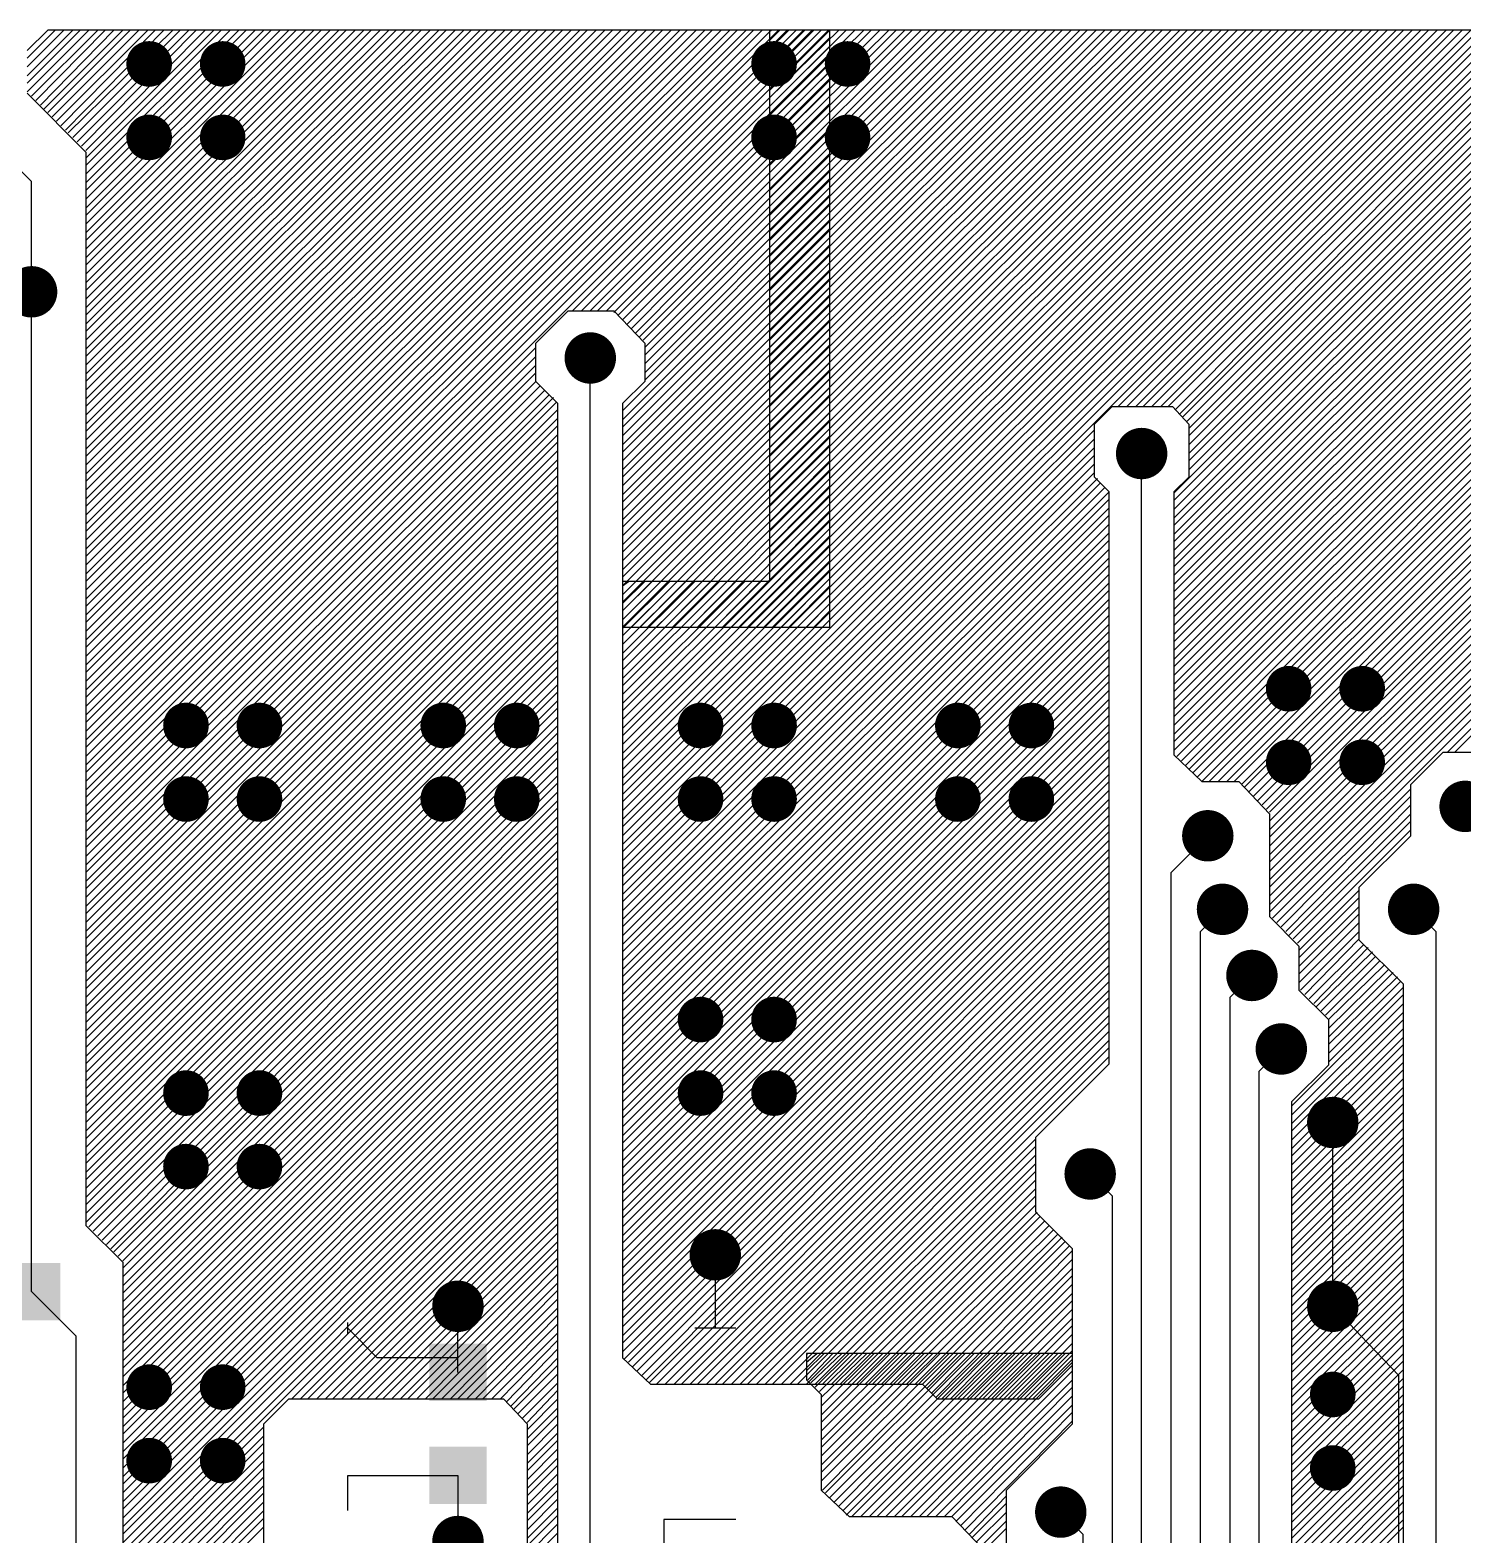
# Model space of a CAD drawing. Extents: x 295 to 953, y 10 to 290.
# Drawn here: x 646.67 to 687.51, y 201.7 to 244.59 of the extents above; entities that cross this region are included whole.
import ezdxf

# ---------------------------------------------------------------- set-up
doc = ezdxf.new("R2010")
doc.units = 0
doc.header["$LTSCALE"] = 5
doc.header["$MEASUREMENT"] = 0
doc.layers.get('0').update_dxf_attribs({"linetype": 'CONTINUOUS', "lineweight": 25})
doc.layers.add('ART01_PHO', color=7, linetype='CONTINUOUS')

msp = doc.modelspace()

# ---------------------------------------------------------------- linework, layer by layer
for points, const_width in [([(649.742, 243.629, 1), (650.392, 243.629, 1)], 0.65), ([(651.838, 243.629, 1), (652.487, 243.629, 1)], 0.65), ([(667.554, 243.629, 1), (668.204, 243.629, 1)], 0.65), ([(669.65, 243.629, 1), (670.299, 243.629, 1)], 0.65), ([(649.742, 241.534, 1), (650.392, 241.534, 1)], 0.65), ([(651.838, 241.534, 1), (652.487, 241.534, 1)], 0.65), ([(667.554, 241.534, 1), (668.204, 241.534, 1)], 0.65), ([(669.65, 241.534, 1), (670.299, 241.534, 1)], 0.65), ([(646.348, 237.133, 1), (647.081, 237.133, 1)], 0.733), ([(662.273, 235.247, 1), (663.007, 235.247, 1)], 0.733), ([(677.99, 232.523, 1), (678.723, 232.523, 1)], 0.733), ([(682.223, 225.818, 1), (682.872, 225.818, 1)], 0.65), ([(684.318, 225.818, 1), (684.968, 225.818, 1)], 0.65), ([(650.79, 224.77, 1), (651.44, 224.77, 1)], 0.65), ([(652.886, 224.77, 1), (653.535, 224.77, 1)], 0.65), ([(658.124, 224.77, 1), (658.774, 224.77, 1)], 0.65), ([(660.22, 224.77, 1), (660.869, 224.77, 1)], 0.65), ([(665.459, 224.77, 1), (666.108, 224.77, 1)], 0.65), ([(667.554, 224.77, 1), (668.204, 224.77, 1)], 0.65), ([(672.793, 224.77, 1), (673.442, 224.77, 1)], 0.65), ([(674.888, 224.77, 1), (675.538, 224.77, 1)], 0.65), ([(682.223, 223.722, 1), (682.872, 223.722, 1)], 0.65), ([(684.318, 223.722, 1), (684.968, 223.722, 1)], 0.65), ([(650.79, 222.674, 1), (651.44, 222.674, 1)], 0.65), ([(652.886, 222.674, 1), (653.535, 222.674, 1)], 0.65), ([(658.124, 222.674, 1), (658.774, 222.674, 1)], 0.65), ([(660.22, 222.674, 1), (660.869, 222.674, 1)], 0.65), ([(665.459, 222.674, 1), (666.108, 222.674, 1)], 0.65), ([(667.554, 222.674, 1), (668.204, 222.674, 1)], 0.65), ([(672.793, 222.674, 1), (673.442, 222.674, 1)], 0.65), ([(674.888, 222.674, 1), (675.538, 222.674, 1)], 0.65), ([(687.21, 222.465, 1), (687.943, 222.465, 1)], 0.733), ([(679.876, 221.627, 1), (680.609, 221.627, 1)], 0.733), ([(680.295, 219.531, 1), (681.028, 219.531, 1)], 0.733), ([(685.743, 219.531, 1), (686.476, 219.531, 1)], 0.733), ([(681.133, 217.645, 1), (681.866, 217.645, 1)], 0.733), ([(665.459, 216.388, 1), (666.108, 216.388, 1)], 0.65), ([(667.554, 216.388, 1), (668.204, 216.388, 1)], 0.65), ([(681.971, 215.55, 1), (682.704, 215.55, 1)], 0.733), ([(650.79, 214.292, 1), (651.44, 214.292, 1)], 0.65), ([(652.886, 214.292, 1), (653.535, 214.292, 1)], 0.65), ([(665.459, 214.292, 1), (666.108, 214.292, 1)], 0.65), ([(667.554, 214.292, 1), (668.204, 214.292, 1)], 0.65), ([(683.438, 213.454, 1), (684.171, 213.454, 1)], 0.733), ([(650.79, 212.197, 1), (651.44, 212.197, 1)], 0.65), ([(652.886, 212.197, 1), (653.535, 212.197, 1)], 0.65), ([(676.523, 211.987, 1), (677.256, 211.987, 1)], 0.733), ([(665.836, 209.682, 1), (666.569, 209.682, 1)], 0.733), ([(658.501, 208.215, 1), (659.235, 208.215, 1)], 0.733), ([(683.438, 208.215, 1), (684.171, 208.215, 1)], 0.733), ([(649.742, 205.91, 1), (650.392, 205.91, 1)], 0.65), ([(651.838, 205.91, 1), (652.487, 205.91, 1)], 0.65), ([(683.48, 205.701, 1), (684.129, 205.701, 1)], 0.65), ([(649.742, 203.815, 1), (650.392, 203.815, 1)], 0.65), ([(651.838, 203.815, 1), (652.487, 203.815, 1)], 0.65), ([(683.48, 203.605, 1), (684.129, 203.605, 1)], 0.65), ([(675.685, 202.348, 1), (676.418, 202.348, 1)], 0.733), ([(658.501, 201.51, 1), (659.235, 201.51, 1)], 0.733)]:
    msp.add_lwpolyline(points, format="xyb", close=True, dxfattribs=dict(const_width=const_width))
for points in [[(647.531, 209.452), (647.531, 207.817), (645.897, 209.452), (645.897, 207.817)], [(659.685, 207.147), (659.685, 205.512), (658.051, 207.147), (658.051, 205.512)], [(659.685, 204.213), (659.685, 202.579), (658.051, 204.213), (658.051, 202.579)]]:
    msp.add_solid(points)
at = {"layer": 'ART01_PHO', "color": 7}
for p, q in [((646.589, 243.797), (647.385, 244.593)), ((646.589, 243.546), (647.636, 244.593)), ((646.589, 243.294), (647.888, 244.593)), ((646.589, 243.085), (648.097, 244.593)), ((646.589, 242.833), (648.349, 244.593)), ((647.175, 244.593), (646.589, 244.007)), ((646.714, 242.707), (648.6, 244.593)), ((646.84, 242.582), (648.81, 244.593)), ((646.966, 242.456), (649.061, 244.593)), ((647.05, 242.33), (649.313, 244.593)), ((647.175, 242.246), (649.522, 244.593)), ((669.471, 244.593), (647.175, 244.593)), ((647.301, 242.121), (649.774, 244.593)), ((647.427, 241.995), (650.025, 244.593)), ((647.552, 241.869), (650.235, 244.593)), ((647.678, 241.743), (650.486, 244.593)), ((647.762, 241.66), (650.738, 244.593)), ((647.888, 241.534), (650.947, 244.593)), ((648.013, 241.408), (651.199, 244.593)), ((648.139, 241.282), (651.408, 244.593)), ((648.265, 241.157), (651.66, 244.593)), ((648.265, 240.947), (651.911, 244.593)), ((648.265, 240.738), (652.121, 244.593)), ((648.265, 240.486), (652.372, 244.593)), ((648.265, 240.235), (652.624, 244.593)), ((648.265, 240.025), (652.833, 244.593)), ((648.265, 239.774), (653.085, 244.593)), ((648.265, 239.522), (653.336, 244.593)), ((648.265, 239.313), (653.546, 244.593)), ((648.265, 239.061), (653.797, 244.593)), ((648.265, 238.81), (654.049, 244.593)), ((648.265, 238.6), (654.258, 244.593)), ((648.265, 238.349), (654.51, 244.593)), ((648.265, 238.097), (654.761, 244.593)), ((648.265, 237.888), (654.971, 244.593)), ((648.265, 237.636), (655.222, 244.593)), ((648.265, 237.385), (655.473, 244.593)), ((648.265, 237.175), (655.683, 244.593)), ((648.265, 236.924), (655.934, 244.593)), ((648.265, 236.672), (656.186, 244.593)), ((648.265, 236.463), (656.395, 244.593)), ((648.265, 236.211), (656.647, 244.593)), ((648.265, 236.002), (656.898, 244.593)), ((648.265, 235.75), (657.108, 244.593)), ((648.265, 235.499), (657.359, 244.593)), ((648.265, 235.289), (657.611, 244.593)), ((648.265, 235.038), (657.82, 244.593)), ((648.265, 234.786), (658.072, 244.593)), ((648.265, 234.577), (658.323, 244.593)), ((648.265, 234.325), (658.533, 244.593)), ((648.265, 234.074), (658.784, 244.593)), ((648.265, 233.864), (659.036, 244.593)), ((648.265, 233.613), (659.245, 244.593)), ((648.265, 233.361), (659.497, 244.593)), ((648.265, 233.152), (659.706, 244.593)), ((648.265, 232.9), (659.958, 244.593)), ((648.265, 232.649), (660.209, 244.593)), ((648.265, 232.439), (660.419, 244.593)), ((648.265, 232.188), (660.67, 244.593)), ((648.265, 231.936), (660.922, 244.593)), ((648.265, 231.727), (661.131, 244.593)), ((648.265, 231.475), (661.383, 244.593)), ((648.265, 231.224), (661.634, 244.593)), ((648.265, 231.014), (661.844, 244.593)), ((648.265, 230.763), (662.095, 244.593)), ((648.265, 230.512), (662.347, 244.593)), ((648.265, 230.302), (662.556, 244.593)), ((648.265, 230.051), (662.808, 244.593)), ((648.265, 229.799), (663.059, 244.593)), ((648.265, 229.589), (663.269, 244.593)), ((648.265, 229.338), (663.52, 244.593)), ((648.265, 229.087), (663.772, 244.593)), ((648.265, 228.877), (663.981, 244.593)), ((648.265, 228.626), (664.233, 244.593)), ((648.265, 228.374), (664.484, 244.593)), ((648.265, 228.165), (664.694, 244.593)), ((648.265, 227.913), (664.945, 244.593)), ((648.265, 227.704), (665.197, 244.593)), ((648.265, 227.452), (665.406, 244.593)), ((648.265, 227.201), (665.658, 244.593)), ((648.265, 226.991), (665.909, 244.593)), ((648.265, 226.74), (666.119, 244.593)), ((648.265, 226.488), (666.37, 244.593)), ((648.265, 226.279), (666.622, 244.593)), ((648.265, 226.027), (666.831, 244.593)), ((648.265, 225.776), (667.083, 244.593)), ((648.265, 225.566), (667.292, 244.593)), ((648.265, 225.315), (667.544, 244.593)), ((648.265, 225.063), (667.795, 244.593)), ((648.265, 224.854), (668.005, 244.593)), ((648.265, 224.602), (668.256, 244.593)), ((648.265, 224.351), (668.507, 244.593)), ((648.265, 224.141), (668.717, 244.593)), ((648.265, 223.89), (668.968, 244.593)), ((648.265, 223.638), (669.22, 244.593)), ((648.265, 223.429), (669.429, 244.593)), ((663.562, 224.476), (683.679, 244.593)), ((663.562, 224.225), (683.93, 244.593)), ((663.562, 223.974), (684.182, 244.593)), ((663.562, 223.764), (684.391, 244.593)), ((663.562, 223.513), (684.643, 244.593)), ((663.562, 223.261), (684.894, 244.593)), ((663.562, 223.052), (685.104, 244.593)), ((663.562, 222.8), (685.355, 244.593)), ((663.562, 222.591), (685.607, 244.593)), ((663.562, 222.339), (685.816, 244.593)), ((663.562, 222.088), (686.068, 244.593)), ((663.562, 221.878), (686.319, 244.593)), ((663.562, 221.627), (686.529, 244.593)), ((663.562, 221.375), (686.78, 244.593)), ((663.562, 221.166), (687.032, 244.593)), ((663.562, 220.914), (687.241, 244.593)), ((663.562, 220.663), (687.493, 244.593)), ((663.562, 220.453), (687.744, 244.593)), ((663.562, 220.202), (687.954, 244.593)), ((663.562, 219.95), (688.205, 244.593)), ((667.753, 244.551), (667.795, 244.593)), ((667.753, 244.3), (668.046, 244.593)), ((667.753, 244.048), (668.298, 244.593)), ((667.753, 243.839), (668.507, 244.593)), ((667.753, 243.587), (668.759, 244.593)), ((667.753, 243.336), (669.01, 244.593)), ((667.753, 243.126), (669.22, 244.593)), ((667.753, 242.875), (669.471, 244.593)), ((667.753, 242.665), (669.723, 244.593)), ((667.753, 242.414), (669.932, 244.593)), ((667.753, 242.162), (670.184, 244.593)), ((667.753, 241.953), (670.435, 244.593)), ((667.753, 241.701), (670.645, 244.593)), ((667.753, 241.45), (670.896, 244.593)), ((667.753, 241.24), (671.148, 244.593)), ((667.753, 240.989), (671.357, 244.593)), ((667.753, 240.738), (671.609, 244.593)), ((667.753, 240.528), (671.818, 244.593)), ((667.753, 240.277), (672.07, 244.593)), ((667.753, 240.025), (672.321, 244.593)), ((667.753, 239.816), (672.531, 244.593)), ((667.753, 239.564), (672.782, 244.593)), ((667.753, 239.313), (673.034, 244.593)), ((667.753, 239.103), (673.243, 244.593)), ((667.753, 238.852), (673.495, 244.593)), ((667.753, 238.6), (673.746, 244.593)), ((667.753, 238.391), (673.956, 244.593)), ((667.753, 238.139), (674.207, 244.593)), ((667.753, 237.888), (674.459, 244.593)), ((667.753, 237.678), (674.668, 244.593)), ((667.753, 237.427), (674.92, 244.593)), ((667.753, 237.175), (675.171, 244.593)), ((667.753, 236.966), (675.381, 244.593)), ((667.753, 236.714), (675.632, 244.593)), ((667.753, 236.463), (675.884, 244.593)), ((667.753, 236.253), (676.093, 244.593)), ((667.753, 236.002), (676.345, 244.593)), ((667.753, 235.75), (676.596, 244.593)), ((667.753, 235.541), (676.806, 244.593)), ((667.753, 235.289), (677.057, 244.593)), ((667.753, 235.038), (677.309, 244.593)), ((667.753, 234.828), (677.518, 244.593)), ((667.753, 234.577), (677.77, 244.593)), ((667.753, 234.367), (678.021, 244.593)), ((667.753, 234.116), (678.231, 244.593)), ((667.753, 233.864), (678.482, 244.593)), ((667.753, 233.655), (678.733, 244.593)), ((667.753, 233.403), (678.943, 244.593)), ((667.753, 233.152), (679.195, 244.593)), ((667.753, 232.942), (679.446, 244.593)), ((667.753, 232.691), (679.656, 244.593)), ((667.753, 232.439), (679.907, 244.593)), ((667.753, 232.23), (680.117, 244.593)), ((667.753, 231.978), (680.368, 244.593)), ((667.753, 231.727), (680.619, 244.593)), ((667.753, 231.517), (680.829, 244.593)), ((667.753, 231.266), (681.08, 244.593)), ((667.753, 231.014), (681.332, 244.593)), ((667.753, 230.805), (681.541, 244.593)), ((667.753, 230.553), (681.793, 244.593)), ((667.753, 230.302), (682.044, 244.593)), ((667.753, 230.092), (682.254, 244.593)), ((667.753, 229.841), (682.505, 244.593)), ((667.753, 229.589), (682.757, 244.593)), ((667.753, 229.38), (682.966, 244.593)), ((667.753, 229.128), (683.218, 244.593)), ((667.753, 228.877), (683.469, 244.593)), ((704.047, 244.593), (667.753, 244.593)), ((667.753, 244.593), (667.753, 228.877)), ((669.471, 227.578), (669.471, 244.593)), ((677.686, 233.864), (688.415, 244.593)), ((677.937, 233.864), (688.666, 244.593)), ((678.189, 233.864), (688.918, 244.593)), ((678.398, 233.864), (689.127, 244.593)), ((678.65, 233.864), (689.379, 244.593)), ((678.901, 233.864), (689.63, 244.593)), ((679.111, 233.864), (689.84, 244.593)), ((679.278, 231.392), (692.48, 244.593)), ((679.278, 231.182), (692.69, 244.593)), ((679.278, 230.931), (692.941, 244.593)), ((679.278, 230.679), (693.192, 244.593)), ((679.278, 230.47), (693.402, 244.593)), ((679.278, 230.218), (693.653, 244.593)), ((679.278, 230.009), (693.905, 244.593)), ((679.278, 229.757), (694.114, 244.593)), ((679.278, 229.506), (694.366, 244.593)), ((679.278, 229.296), (694.617, 244.593)), ((679.278, 229.045), (694.827, 244.593)), ((679.278, 228.793), (695.078, 244.593)), ((679.278, 228.584), (695.33, 244.593)), ((679.278, 228.332), (695.539, 244.593)), ((679.278, 228.081), (695.791, 244.593)), ((679.278, 227.871), (696, 244.593)), ((679.278, 227.62), (696.252, 244.593)), ((679.278, 227.368), (696.503, 244.593)), ((679.278, 227.159), (696.713, 244.593)), ((679.278, 226.907), (696.964, 244.593)), ((679.278, 226.656), (697.216, 244.593)), ((679.278, 226.446), (697.425, 244.593)), ((679.278, 226.195), (697.677, 244.593)), ((679.278, 225.943), (697.928, 244.593)), ((679.278, 225.734), (698.138, 244.593)), ((679.278, 225.482), (698.389, 244.593)), ((679.278, 225.231), (698.641, 244.593)), ((679.278, 225.021), (698.85, 244.593)), ((679.278, 224.77), (699.102, 244.593)), ((679.278, 224.518), (699.353, 244.593)), ((679.278, 224.309), (699.563, 244.593)), ((679.278, 224.057), (699.814, 244.593)), ((679.32, 233.78), (690.091, 244.593)), ((679.362, 223.89), (700.066, 244.593)), ((679.446, 233.655), (690.343, 244.593)), ((679.488, 223.764), (700.275, 244.593)), ((679.53, 233.571), (690.552, 244.593)), ((679.614, 223.638), (700.527, 244.593)), ((679.656, 233.445), (690.804, 244.593)), ((679.697, 233.236), (691.055, 244.593)), ((679.697, 233.026), (691.265, 244.593)), ((679.697, 232.775), (691.516, 244.593)), ((679.697, 232.523), (691.768, 244.593)), ((679.697, 232.314), (691.977, 244.593)), ((679.697, 232.062), (692.229, 244.593)), ((679.697, 223.513), (700.778, 244.593)), ((679.823, 223.429), (700.988, 244.593)), ((679.949, 223.303), (701.239, 244.593)), ((680.075, 223.177), (701.491, 244.593)), ((680.284, 223.177), (701.7, 244.593)), ((680.536, 223.177), (701.952, 244.593)), ((680.787, 223.177), (702.203, 244.593)), ((680.997, 223.177), (702.413, 244.593)), ((681.206, 223.093), (702.664, 244.593)), ((681.29, 223.01), (702.916, 244.593)), ((681.416, 222.884), (703.125, 244.593)), ((681.541, 222.758), (703.377, 244.593)), ((681.667, 222.632), (703.628, 244.593)), ((681.793, 222.507), (703.838, 244.593)), ((681.919, 222.381), (704.047, 244.551)), ((648.265, 223.177), (669.471, 244.384)), ((648.265, 222.926), (669.471, 244.132)), ((682.002, 222.297), (704.047, 244.342)), ((682.002, 222.046), (704.047, 244.09)), ((662.137, 236.588), (669.471, 243.923)), ((662.389, 236.588), (669.471, 243.671)), ((682.002, 221.794), (704.047, 243.839)), ((662.64, 236.588), (669.471, 243.42)), ((682.002, 221.585), (704.047, 243.629)), ((682.002, 221.333), (704.047, 243.378)), ((646.589, 242.791), (648.265, 241.115)), ((662.85, 236.588), (669.471, 243.21)), ((663.101, 236.588), (669.471, 242.959)), ((682.002, 221.082), (704.047, 243.126)), ((682.002, 220.872), (704.047, 242.917)), ((646.714, 240.277), (644.409, 242.582)), ((663.311, 236.547), (669.471, 242.707)), ((663.436, 236.463), (669.471, 242.498)), ((682.002, 220.621), (704.047, 242.665)), ((682.002, 220.369), (704.047, 242.414)), ((663.562, 236.337), (669.471, 242.246)), ((663.688, 236.211), (669.471, 241.995)), ((682.002, 220.16), (704.047, 242.204)), ((682.002, 219.908), (704.047, 241.953)), ((663.814, 236.086), (669.471, 241.785)), ((663.939, 235.96), (669.471, 241.534)), ((682.002, 219.657), (704.047, 241.701)), ((648.265, 241.115), (648.265, 210.52)), ((664.023, 235.834), (669.471, 241.282)), ((664.149, 235.75), (669.471, 241.073)), ((682.002, 219.447), (704.047, 241.492)), ((682.086, 219.28), (704.047, 241.24)), ((664.191, 235.541), (669.471, 240.821)), ((687.074, 224.015), (704.047, 240.989)), ((687.283, 224.015), (704.047, 240.779)), ((646.714, 208.635), (646.714, 240.277)), ((664.191, 235.331), (669.471, 240.612)), ((664.191, 235.08), (669.471, 240.36)), ((664.191, 234.828), (669.471, 240.109)), ((664.191, 234.619), (669.471, 239.899)), ((663.562, 233.739), (669.471, 239.648)), ((663.562, 233.487), (669.471, 239.396)), ((663.562, 233.278), (669.471, 239.187)), ((663.562, 233.026), (669.471, 238.935)), ((663.562, 232.775), (669.471, 238.684)), ((663.562, 232.565), (669.471, 238.474)), ((663.562, 232.314), (669.471, 238.223)), ((663.562, 232.062), (669.471, 237.971)), ((663.562, 231.853), (669.471, 237.762)), ((663.562, 231.601), (669.471, 237.51)), ((663.562, 231.35), (669.471, 237.259)), ((663.562, 231.14), (669.471, 237.049)), ((663.562, 230.889), (669.471, 236.798)), ((661.089, 235.666), (662.011, 236.588)), ((662.011, 236.588), (663.311, 236.588)), ((663.311, 236.588), (664.191, 235.666)), ((663.562, 230.637), (669.471, 236.547)), ((663.562, 230.428), (669.471, 236.337)), ((663.562, 230.176), (669.471, 236.086)), ((648.265, 222.716), (661.089, 235.541)), ((661.089, 234.577), (661.089, 235.666)), ((663.562, 229.925), (669.471, 235.834)), ((663.562, 229.715), (669.471, 235.625)), ((664.191, 235.666), (664.191, 234.577)), ((648.265, 222.465), (661.089, 235.289)), ((662.64, 179.717), (662.64, 235.247)), ((663.562, 229.464), (669.471, 235.373)), ((663.562, 229.212), (669.471, 235.122)), ((648.265, 222.213), (661.089, 235.038)), ((648.265, 222.004), (661.089, 234.828)), ((663.562, 229.003), (669.471, 234.912)), ((663.562, 228.751), (669.471, 234.661)), ((648.265, 221.752), (661.089, 234.577)), ((648.265, 221.501), (661.215, 234.451)), ((648.265, 221.291), (661.341, 234.325)), ((661.718, 233.948), (661.089, 234.577)), ((664.191, 234.577), (663.562, 233.948)), ((663.562, 228.5), (669.471, 234.409)), ((648.265, 221.04), (661.467, 234.2)), ((648.265, 220.788), (661.592, 234.116)), ((648.265, 220.579), (661.676, 233.99)), ((648.265, 220.327), (661.718, 233.78)), ((661.718, 183.488), (661.718, 233.948)), ((663.562, 228.29), (669.471, 234.2)), ((663.562, 228.039), (669.471, 233.948)), ((663.562, 233.948), (663.562, 227.578)), ((677.015, 233.361), (677.518, 233.864)), ((677.518, 233.864), (679.236, 233.864)), ((679.236, 233.864), (679.697, 233.361)), ((648.265, 220.118), (661.718, 233.529)), ((663.562, 227.787), (669.471, 233.697)), ((663.562, 227.578), (669.471, 233.487)), ((677.015, 231.853), (677.015, 233.361)), ((679.697, 233.361), (679.697, 231.853)), ((648.265, 219.866), (661.718, 233.319)), ((648.265, 219.615), (661.718, 233.068)), ((663.562, 219.741), (677.015, 233.194)), ((663.562, 219.489), (677.015, 232.942)), ((663.814, 227.578), (669.471, 233.236)), ((664.065, 227.578), (669.471, 233.026)), ((648.265, 219.405), (661.718, 232.858)), ((648.265, 219.154), (661.718, 232.607)), ((663.562, 219.238), (677.015, 232.691)), ((664.275, 227.578), (669.471, 232.775)), ((664.526, 227.578), (669.471, 232.523)), ((678.356, 196.061), (678.356, 232.523)), ((648.265, 218.902), (661.718, 232.356)), ((648.265, 218.693), (661.718, 232.146)), ((663.562, 219.028), (677.015, 232.481)), ((663.562, 218.777), (677.015, 232.23)), ((664.777, 227.578), (669.471, 232.314)), ((664.987, 227.578), (669.471, 232.062)), ((648.265, 218.441), (661.718, 231.895)), ((648.265, 218.19), (661.718, 231.643)), ((663.562, 218.525), (677.015, 231.978)), ((663.562, 218.316), (677.099, 231.811)), ((663.562, 218.064), (677.183, 231.685)), ((665.238, 227.578), (669.471, 231.811)), ((677.434, 231.434), (677.015, 231.853)), ((679.697, 231.853), (679.278, 231.434)), ((648.265, 217.98), (661.718, 231.434)), ((663.562, 217.813), (677.309, 231.559)), ((663.562, 217.603), (677.434, 231.434)), ((663.562, 217.352), (677.434, 231.224)), ((665.49, 227.578), (669.471, 231.601)), ((665.699, 227.578), (669.471, 231.35)), ((677.434, 215.131), (677.434, 231.434)), ((679.278, 231.434), (679.278, 223.932)), ((648.265, 217.729), (661.718, 231.182)), ((648.265, 217.478), (661.718, 230.931)), ((663.562, 217.1), (677.434, 230.973)), ((665.951, 227.578), (669.471, 231.098)), ((666.202, 227.578), (669.471, 230.889)), ((648.265, 217.268), (661.718, 230.721)), ((648.265, 217.017), (661.718, 230.47)), ((663.562, 216.891), (677.434, 230.763)), ((663.562, 216.639), (677.434, 230.512)), ((666.412, 227.578), (669.471, 230.637)), ((666.663, 227.578), (669.471, 230.386)), ((648.265, 216.765), (661.718, 230.218)), ((648.265, 216.555), (661.718, 230.009)), ((663.562, 216.388), (677.434, 230.26)), ((663.562, 216.178), (677.434, 230.051)), ((666.873, 227.578), (669.471, 230.176)), ((667.124, 227.578), (669.471, 229.925)), ((648.265, 216.304), (661.718, 229.757)), ((648.265, 216.053), (661.718, 229.506)), ((663.562, 215.927), (677.434, 229.799)), ((663.562, 215.675), (677.434, 229.548)), ((667.376, 227.578), (669.471, 229.673)), ((648.265, 215.843), (661.718, 229.296)), ((663.562, 215.466), (677.434, 229.338)), ((663.562, 215.214), (677.434, 229.087)), ((667.585, 227.578), (669.471, 229.464)), ((667.837, 227.578), (669.471, 229.212)), ((648.265, 215.592), (661.718, 229.045)), ((648.265, 215.34), (661.718, 228.793)), ((663.562, 228.751), (663.73, 228.877)), ((663.562, 228.5), (663.939, 228.877)), ((663.562, 228.248), (664.191, 228.877)), ((663.562, 228.039), (664.4, 228.877)), ((663.562, 227.787), (664.652, 228.877)), ((663.562, 227.536), (664.903, 228.877)), ((663.562, 227.326), (665.113, 228.877)), ((663.562, 227.075), (665.364, 228.877)), ((663.562, 226.823), (665.616, 228.877)), ((663.562, 226.614), (665.825, 228.877)), ((663.562, 226.362), (666.077, 228.877)), ((663.562, 226.111), (666.328, 228.877)), ((663.562, 225.901), (666.538, 228.877)), ((663.562, 225.65), (666.789, 228.877)), ((663.562, 225.399), (667.041, 228.877)), ((663.562, 225.189), (667.25, 228.877)), ((663.562, 224.937), (667.502, 228.877)), ((663.562, 224.686), (667.753, 228.877)), ((667.753, 228.877), (663.562, 228.877)), ((663.562, 228.877), (663.562, 206.749)), ((663.562, 214.963), (677.434, 228.835)), ((668.088, 227.578), (669.471, 228.961)), ((668.298, 227.578), (669.471, 228.751)), ((648.265, 215.131), (661.718, 228.584)), ((648.265, 214.879), (661.718, 228.332)), ((663.562, 214.753), (677.434, 228.626)), ((663.562, 214.502), (677.434, 228.374)), ((668.549, 227.578), (669.471, 228.5)), ((668.801, 227.578), (669.471, 228.248)), ((648.265, 214.628), (661.718, 228.081)), ((648.265, 214.418), (661.718, 227.871)), ((663.562, 214.292), (677.434, 228.165)), ((663.562, 214.041), (677.434, 227.913)), ((669.01, 227.578), (669.471, 228.039)), ((669.262, 227.578), (669.471, 227.787)), ((648.265, 214.167), (661.718, 227.62)), ((648.265, 213.915), (661.718, 227.368)), ((663.562, 213.789), (677.434, 227.662)), ((663.562, 227.578), (669.471, 227.578)), ((663.562, 213.58), (677.434, 227.452)), ((648.265, 213.706), (661.718, 227.159)), ((663.562, 213.328), (677.434, 227.201)), ((663.562, 213.077), (677.434, 226.949)), ((648.265, 213.454), (661.718, 226.907)), ((648.265, 213.203), (661.718, 226.656)), ((663.562, 212.867), (677.434, 226.74)), ((663.562, 212.616), (677.434, 226.488)), ((648.265, 212.993), (661.718, 226.446)), ((648.265, 212.742), (661.718, 226.195)), ((663.562, 212.364), (677.434, 226.237)), ((648.265, 212.49), (661.718, 225.943)), ((648.265, 212.281), (661.718, 225.734)), ((663.562, 212.155), (677.434, 226.027)), ((663.562, 211.903), (677.434, 225.776)), ((648.265, 212.029), (661.718, 225.482)), ((648.265, 211.82), (661.718, 225.273)), ((663.562, 211.652), (677.434, 225.524)), ((663.562, 211.442), (677.434, 225.315)), ((648.265, 211.568), (661.718, 225.021)), ((648.265, 211.317), (661.718, 224.77)), ((663.562, 211.191), (677.434, 225.063)), ((663.562, 210.94), (677.434, 224.812)), ((648.265, 211.107), (661.718, 224.56)), ((663.562, 210.73), (677.434, 224.602)), ((663.562, 210.479), (677.434, 224.351)), ((648.265, 210.856), (661.718, 224.309)), ((648.265, 210.604), (661.718, 224.057)), ((663.562, 210.227), (677.434, 224.099)), ((679.278, 223.932), (680.075, 223.177)), ((686.026, 223.093), (686.948, 224.015)), ((686.948, 224.015), (688.247, 224.015)), ((648.349, 210.479), (661.718, 223.848)), ((648.474, 210.353), (661.718, 223.596)), ((663.562, 210.018), (677.434, 223.89)), ((663.562, 209.766), (677.434, 223.638)), ((648.6, 210.227), (661.718, 223.345)), ((648.726, 210.101), (661.718, 223.135)), ((663.562, 209.515), (677.434, 223.387)), ((663.562, 209.305), (677.434, 223.177)), ((680.075, 223.177), (681.122, 223.177)), ((681.122, 223.177), (682.002, 222.255)), ((686.026, 221.627), (686.026, 223.093)), ((648.852, 209.976), (661.718, 222.884)), ((648.977, 209.85), (661.718, 222.632)), ((663.562, 209.054), (677.434, 222.926)), ((663.562, 208.802), (677.434, 222.674)), ((682.212, 219.154), (686.026, 222.968)), ((682.338, 219.028), (686.026, 222.758)), ((649.061, 209.766), (661.718, 222.423)), ((663.562, 208.593), (677.434, 222.465)), ((663.562, 208.341), (677.434, 222.213)), ((682.002, 222.255), (682.002, 219.322)), ((682.463, 218.902), (686.026, 222.507)), ((682.547, 218.777), (686.026, 222.255)), ((649.187, 209.64), (661.718, 222.171)), ((649.313, 209.515), (661.718, 221.92)), ((663.562, 208.09), (677.434, 221.962)), ((682.673, 218.693), (686.026, 222.046)), ((682.799, 218.567), (686.026, 221.794)), ((649.313, 209.305), (661.718, 221.71)), ((649.313, 209.054), (661.718, 221.459)), ((663.562, 207.88), (677.434, 221.752)), ((663.562, 207.629), (677.434, 221.501)), ((679.195, 220.579), (680.242, 221.627)), ((684.559, 220.16), (686.026, 221.627)), ((649.313, 208.802), (661.718, 221.208)), ((649.313, 208.593), (661.718, 220.998)), ((663.562, 207.377), (677.434, 221.249)), ((663.562, 207.168), (677.434, 221.04)), ((649.313, 208.341), (661.718, 220.746)), ((649.313, 208.09), (661.718, 220.495)), ((663.562, 206.916), (677.434, 220.788)), ((663.604, 206.707), (677.434, 220.579)), ((679.195, 195.642), (679.195, 220.579)), ((649.313, 207.88), (661.718, 220.285)), ((663.73, 206.623), (677.434, 220.327)), ((663.855, 206.497), (677.434, 220.076)), ((682.841, 218.358), (684.559, 220.076)), ((684.559, 218.651), (684.559, 220.16)), ((649.313, 207.629), (661.718, 220.034)), ((649.313, 207.377), (661.718, 219.783)), ((663.981, 206.371), (677.434, 219.866)), ((682.841, 218.148), (684.559, 219.866)), ((649.313, 207.168), (661.718, 219.573)), ((649.313, 206.916), (661.718, 219.322)), ((664.107, 206.246), (677.434, 219.615)), ((664.233, 206.12), (677.434, 219.363)), ((680.033, 218.902), (680.661, 219.531)), ((682.002, 219.322), (682.841, 218.483)), ((682.841, 217.897), (684.559, 219.615)), ((682.841, 217.687), (684.559, 219.405)), ((686.11, 219.531), (686.738, 218.902)), ((649.313, 206.665), (661.718, 219.07)), ((649.313, 206.455), (661.718, 218.861)), ((664.316, 206.036), (677.434, 219.154)), ((664.526, 205.994), (677.434, 218.902)), ((680.033, 195.139), (680.033, 218.902)), ((682.841, 217.436), (684.559, 219.154)), ((682.883, 217.226), (684.559, 218.902)), ((686.738, 218.902), (686.738, 191.661)), ((649.313, 206.204), (661.718, 218.609)), ((649.313, 205.952), (661.718, 218.358)), ((664.777, 205.994), (677.434, 218.651)), ((665.029, 205.994), (677.434, 218.441)), ((682.841, 218.483), (682.841, 217.226)), ((683.008, 217.1), (684.559, 218.693)), ((683.134, 216.975), (684.685, 218.525)), ((683.26, 216.849), (684.81, 218.441)), ((685.816, 217.394), (684.559, 218.651)), ((649.313, 205.743), (661.718, 218.148)), ((665.238, 205.994), (677.434, 218.19)), ((665.49, 205.994), (677.434, 217.939)), ((683.344, 216.765), (684.936, 218.316)), ((683.469, 216.639), (685.02, 218.19)), ((683.595, 216.514), (685.146, 218.064)), ((683.679, 216.388), (685.271, 217.939)), ((649.313, 205.491), (661.718, 217.897)), ((649.313, 205.24), (661.718, 217.645)), ((665.699, 205.994), (677.434, 217.729)), ((665.951, 205.994), (677.434, 217.478)), ((681.5, 217.645), (680.871, 217.017)), ((683.679, 216.136), (685.397, 217.813)), ((683.679, 215.885), (685.523, 217.729)), ((683.679, 215.675), (685.649, 217.603)), ((683.679, 215.424), (685.732, 217.478)), ((649.313, 205.03), (661.718, 217.436)), ((649.313, 204.779), (661.718, 217.184)), ((666.202, 205.994), (677.434, 217.226)), ((682.631, 213.915), (685.816, 217.1)), ((682.841, 217.226), (683.679, 216.388)), ((683.679, 215.172), (685.816, 217.31)), ((685.816, 192.08), (685.816, 217.394)), ((649.313, 204.569), (661.718, 216.975)), ((649.313, 204.318), (661.718, 216.723)), ((666.412, 205.994), (677.434, 217.017)), ((666.663, 205.994), (677.434, 216.765)), ((680.871, 217.017), (680.871, 194.511)), ((682.631, 213.664), (685.816, 216.849)), ((649.313, 204.066), (661.718, 216.472)), ((649.313, 203.857), (661.718, 216.262)), ((666.915, 205.994), (677.434, 216.514)), ((667.124, 205.994), (677.434, 216.304)), ((682.631, 213.412), (685.816, 216.597)), ((682.631, 213.203), (685.816, 216.388)), ((683.679, 216.388), (683.679, 215.089)), ((649.313, 203.605), (661.718, 216.011)), ((667.376, 205.994), (677.434, 216.053)), ((667.627, 205.994), (677.434, 215.801)), ((682.631, 212.951), (685.816, 216.136)), ((682.631, 212.7), (685.816, 215.885)), ((649.313, 203.354), (661.718, 215.759)), ((649.313, 203.144), (661.718, 215.55)), ((667.837, 205.994), (677.434, 215.592)), ((668.088, 205.994), (677.434, 215.34)), ((681.709, 214.921), (682.338, 215.55)), ((682.631, 212.49), (685.816, 215.675)), ((682.631, 212.239), (685.816, 215.424)), ((649.313, 202.893), (661.718, 215.298)), ((649.313, 202.641), (661.718, 215.047)), ((675.339, 213.035), (677.434, 215.131)), ((681.709, 193.882), (681.709, 214.921)), ((682.631, 211.987), (685.816, 215.172)), ((683.679, 215.089), (682.631, 214.041)), ((682.631, 211.778), (685.816, 214.963)), ((649.313, 202.432), (661.718, 214.837)), ((649.313, 202.18), (661.718, 214.586)), ((682.631, 211.526), (685.816, 214.711)), ((649.313, 201.929), (661.718, 214.334)), ((649.313, 201.719), (661.718, 214.125)), ((682.631, 211.275), (685.816, 214.46)), ((682.631, 211.065), (685.816, 214.25)), ((649.313, 201.468), (661.718, 213.873)), ((649.313, 201.216), (661.718, 213.622)), ((682.631, 214.041), (682.631, 193.505)), ((682.631, 210.814), (685.816, 213.999)), ((682.631, 210.562), (685.816, 213.748)), ((649.313, 201.007), (661.718, 213.412)), ((682.631, 210.353), (685.816, 213.538)), ((682.631, 210.101), (685.816, 213.287)), ((683.805, 208.215), (683.805, 213.454)), ((654.132, 205.575), (661.718, 213.161)), ((654.384, 205.575), (661.718, 212.909)), ((668.34, 205.994), (675.339, 212.993)), ((668.549, 205.994), (675.339, 212.784)), ((675.339, 210.898), (675.339, 213.035)), ((682.631, 209.85), (685.816, 213.035)), ((682.631, 209.64), (685.816, 212.825)), ((654.593, 205.575), (661.718, 212.7)), ((654.845, 205.575), (661.718, 212.448)), ((668.801, 205.994), (675.339, 212.532)), ((682.631, 209.389), (685.816, 212.574)), ((682.631, 209.179), (685.816, 212.364)), ((655.096, 205.575), (661.718, 212.197)), ((655.306, 205.575), (661.718, 211.987)), ((669.052, 205.994), (675.339, 212.281)), ((669.262, 205.994), (675.339, 212.071)), ((676.889, 211.987), (677.518, 211.359)), ((682.631, 208.928), (685.816, 212.113)), ((655.557, 205.575), (661.718, 211.736)), ((655.809, 205.575), (661.718, 211.484)), ((669.513, 205.994), (675.339, 211.82)), ((669.765, 205.994), (675.339, 211.568)), ((682.631, 208.676), (685.816, 211.862)), ((682.631, 208.467), (685.816, 211.652)), ((656.018, 205.575), (661.718, 211.275)), ((669.974, 205.994), (675.339, 211.359)), ((670.226, 205.994), (675.339, 211.107)), ((677.518, 211.359), (677.518, 196.481)), ((682.631, 208.215), (685.816, 211.401)), ((682.631, 207.964), (685.816, 211.149)), ((656.27, 205.575), (661.718, 211.023)), ((656.521, 205.575), (661.718, 210.772)), ((670.477, 205.994), (675.381, 210.898)), ((670.687, 205.994), (675.465, 210.772)), ((670.938, 205.994), (675.59, 210.646)), ((676.387, 209.85), (675.339, 210.898)), ((682.631, 207.754), (685.816, 210.94)), ((682.631, 207.503), (685.816, 210.688)), ((648.265, 210.52), (649.313, 209.473)), ((656.731, 205.575), (661.718, 210.562)), ((656.982, 205.575), (661.718, 210.311)), ((671.19, 205.994), (675.716, 210.52)), ((671.399, 205.994), (675.842, 210.395)), ((671.651, 205.994), (675.967, 210.269)), ((671.902, 205.994), (676.093, 210.185)), ((682.631, 207.251), (685.816, 210.437)), ((682.631, 207.042), (685.816, 210.227)), ((657.234, 205.575), (661.718, 210.059)), ((657.443, 205.575), (661.718, 209.85)), ((672.112, 205.994), (676.177, 210.059)), ((672.237, 205.868), (676.303, 209.934)), ((672.363, 205.743), (676.387, 209.808)), ((676.387, 206.539), (676.387, 209.85)), ((682.631, 206.79), (685.816, 209.976)), ((649.313, 209.473), (649.313, 186.841)), ((657.695, 205.575), (661.718, 209.598)), ((657.946, 205.575), (661.718, 209.389)), ((666.202, 209.682), (666.202, 207.587)), ((672.489, 205.617), (676.387, 209.557)), ((682.631, 206.539), (685.816, 209.724)), ((682.631, 206.329), (685.816, 209.515)), ((658.156, 205.575), (661.718, 209.137)), ((672.657, 205.575), (676.387, 209.305)), ((672.908, 205.575), (676.387, 209.096)), ((682.631, 206.078), (685.816, 209.263)), ((682.631, 205.827), (685.816, 209.012)), ((646.714, 208.635), (647.972, 207.377)), ((658.407, 205.575), (661.718, 208.886)), ((658.659, 205.575), (661.718, 208.676)), ((673.118, 205.575), (676.387, 208.844)), ((673.369, 205.575), (676.387, 208.593)), ((682.631, 205.617), (685.816, 208.802)), ((682.631, 205.366), (685.816, 208.551)), ((658.868, 205.575), (661.718, 208.425)), ((658.868, 206.329), (658.868, 208.215)), ((659.12, 205.575), (661.718, 208.173)), ((673.579, 205.575), (676.387, 208.383)), ((673.83, 205.575), (676.387, 208.132)), ((682.631, 205.114), (685.816, 208.299)), ((682.631, 204.905), (685.816, 208.09)), ((684.601, 207.377), (683.805, 208.215)), ((655.725, 207.419), (655.725, 207.754)), ((659.371, 205.575), (661.718, 207.964)), ((659.581, 205.575), (661.718, 207.712)), ((674.081, 205.575), (676.387, 207.88)), ((674.291, 205.575), (676.387, 207.671)), ((682.631, 204.653), (685.816, 207.838)), ((647.972, 207.377), (647.972, 198.157)), ((656.563, 206.749), (655.725, 207.587)), ((659.832, 205.575), (661.718, 207.461)), ((660.084, 205.575), (661.718, 207.251)), ((666.789, 207.587), (665.616, 207.587)), ((674.542, 205.575), (676.387, 207.419)), ((682.631, 204.402), (685.816, 207.587)), ((682.631, 204.192), (685.816, 207.377)), ((685.691, 206.246), (684.601, 207.377)), ((660.251, 205.491), (661.718, 207)), ((668.801, 206.832), (668.843, 206.874)), ((668.801, 206.623), (669.094, 206.874)), ((668.801, 206.371), (669.304, 206.874)), ((676.387, 206.874), (668.801, 206.874)), ((668.801, 206.874), (668.801, 206.12)), ((668.843, 206.12), (669.555, 206.874)), ((668.927, 206.036), (669.807, 206.874)), ((669.052, 205.91), (670.016, 206.874)), ((669.178, 205.785), (670.268, 206.874)), ((669.22, 205.617), (670.519, 206.874)), ((669.22, 205.366), (670.729, 206.874)), ((669.22, 205.114), (670.98, 206.874)), ((669.22, 204.905), (671.19, 206.874)), ((669.22, 204.653), (671.441, 206.874)), ((669.22, 204.402), (671.693, 206.874)), ((669.22, 204.192), (671.902, 206.874)), ((669.22, 203.941), (672.154, 206.874)), ((669.22, 203.689), (672.405, 206.874)), ((669.22, 203.48), (672.615, 206.874)), ((669.22, 203.228), (672.866, 206.874)), ((669.262, 202.977), (673.118, 206.874)), ((669.346, 202.893), (673.327, 206.874)), ((669.471, 202.767), (673.579, 206.874)), ((669.597, 202.641), (673.83, 206.874)), ((669.723, 202.516), (674.04, 206.874)), ((669.849, 202.39), (674.291, 206.874)), ((669.932, 202.264), (674.542, 206.874)), ((670.1, 202.222), (674.752, 206.874)), ((670.351, 202.222), (675.004, 206.874)), ((670.603, 202.222), (675.255, 206.874)), ((670.813, 202.222), (675.465, 206.874)), ((671.064, 202.222), (675.716, 206.874)), ((671.315, 202.222), (675.967, 206.874)), ((671.525, 202.222), (676.177, 206.874)), ((671.776, 202.222), (676.387, 206.832)), ((674.794, 205.575), (676.387, 207.168)), ((675.004, 205.575), (676.387, 206.958)), ((676.387, 204.863), (676.387, 206.874)), ((682.631, 203.941), (685.816, 207.126)), ((682.631, 203.689), (685.816, 206.874)), ((658.868, 206.749), (656.563, 206.749)), ((660.377, 205.366), (661.718, 206.749)), ((660.461, 205.282), (661.718, 206.539)), ((663.562, 206.749), (664.358, 205.994)), ((672.028, 202.222), (676.387, 206.623)), ((672.237, 202.222), (676.387, 206.371)), ((675.255, 205.575), (676.387, 206.707)), ((675.423, 205.575), (676.387, 206.539)), ((682.631, 203.48), (685.816, 206.665)), ((682.631, 203.228), (685.816, 206.413)), ((660.586, 205.156), (661.718, 206.288)), ((660.712, 205.03), (661.718, 206.036)), ((664.358, 205.994), (672.112, 205.994)), ((668.801, 206.12), (669.22, 205.701)), ((672.112, 205.994), (672.531, 205.575)), ((672.489, 202.222), (676.387, 206.12)), ((672.74, 202.222), (676.387, 205.91)), ((682.631, 202.977), (685.816, 206.162)), ((682.631, 202.767), (685.816, 205.952)), ((685.691, 193.547), (685.691, 206.246)), ((653.336, 204.863), (654.049, 205.575)), ((654.049, 205.575), (660.167, 205.575)), ((660.167, 205.575), (660.838, 204.863)), ((660.838, 204.905), (661.718, 205.827)), ((660.838, 204.695), (661.718, 205.575)), ((669.22, 205.701), (669.22, 202.977)), ((672.531, 205.575), (675.423, 205.575)), ((672.95, 202.222), (676.387, 205.659)), ((682.631, 202.516), (685.816, 205.701)), ((660.838, 204.444), (661.718, 205.324)), ((660.838, 204.234), (661.718, 205.114)), ((673.076, 202.097), (676.387, 205.407)), ((673.201, 201.971), (676.387, 205.198)), ((682.631, 202.264), (685.816, 205.449)), ((682.631, 202.055), (685.816, 205.24)), ((649.313, 200.755), (653.336, 204.779)), ((653.336, 200.42), (653.336, 204.863)), ((660.838, 203.982), (661.718, 204.863)), ((660.838, 204.863), (660.838, 200.63)), ((660.838, 203.731), (661.718, 204.611)), ((673.327, 201.845), (676.387, 204.946)), ((674.501, 202.977), (676.387, 204.863)), ((682.631, 201.803), (685.816, 204.988)), ((682.631, 201.594), (685.816, 204.779)), ((649.313, 200.504), (653.336, 204.527)), ((649.313, 200.294), (653.336, 204.318)), ((660.838, 203.521), (661.718, 204.402)), ((682.631, 201.342), (685.816, 204.527)), ((682.631, 201.091), (685.816, 204.276)), ((649.313, 200.043), (653.336, 204.066)), ((649.313, 199.791), (653.336, 203.815)), ((660.838, 203.27), (661.718, 204.15)), ((660.838, 203.019), (661.718, 203.899)), ((682.631, 200.881), (685.816, 204.066)), ((682.631, 200.63), (685.816, 203.815)), ((649.313, 199.582), (653.336, 203.605)), ((649.313, 199.33), (653.336, 203.354)), ((655.725, 202.558), (655.725, 203.396)), ((655.725, 203.396), (658.868, 203.396)), ((658.868, 203.396), (658.868, 201.51)), ((660.838, 202.809), (661.718, 203.689)), ((660.838, 202.558), (661.718, 203.438)), ((682.631, 200.378), (685.816, 203.563)), ((682.631, 200.169), (685.816, 203.354)), ((649.313, 199.079), (653.336, 203.102)), ((649.313, 198.869), (653.336, 202.893)), ((660.838, 202.306), (661.718, 203.186)), ((660.838, 202.097), (661.718, 202.977)), ((669.22, 202.977), (670.016, 202.222)), ((674.501, 201.468), (674.501, 202.977)), ((682.631, 199.917), (685.816, 203.102)), ((649.313, 198.618), (653.336, 202.641)), ((655.725, 202.39), (655.725, 202.725)), ((660.838, 201.845), (661.718, 202.725)), ((660.838, 201.594), (661.718, 202.474)), ((673.453, 201.719), (674.501, 202.809)), ((673.537, 201.636), (674.501, 202.599)), ((682.631, 199.666), (685.816, 202.851)), ((682.631, 199.456), (685.816, 202.641)), ((649.313, 198.367), (653.336, 202.39)), ((649.313, 198.157), (653.336, 202.18)), ((660.838, 201.384), (661.718, 202.264)), ((666.202, 202.138), (664.736, 202.138)), ((664.736, 202.138), (664.736, 197.738)), ((666.789, 202.138), (665.616, 202.138)), ((670.016, 202.222), (672.95, 202.222)), ((672.95, 202.222), (673.83, 201.3)), ((673.662, 201.51), (674.501, 202.348)), ((673.788, 201.384), (674.501, 202.097)), ((676.051, 202.348), (676.68, 201.719)), ((682.631, 199.205), (685.816, 202.39)), ((682.631, 198.953), (685.816, 202.138)), ((649.313, 197.906), (653.336, 201.929)), ((660.838, 201.133), (661.718, 202.013)), ((660.838, 200.881), (661.718, 201.761)), ((673.83, 201.216), (674.501, 201.887)), ((676.68, 201.719), (676.68, 196.69)), ((682.631, 198.744), (685.816, 201.929))]:
    msp.add_line(p, q, dxfattribs=at)

doc.saveas('drawing.dxf')
